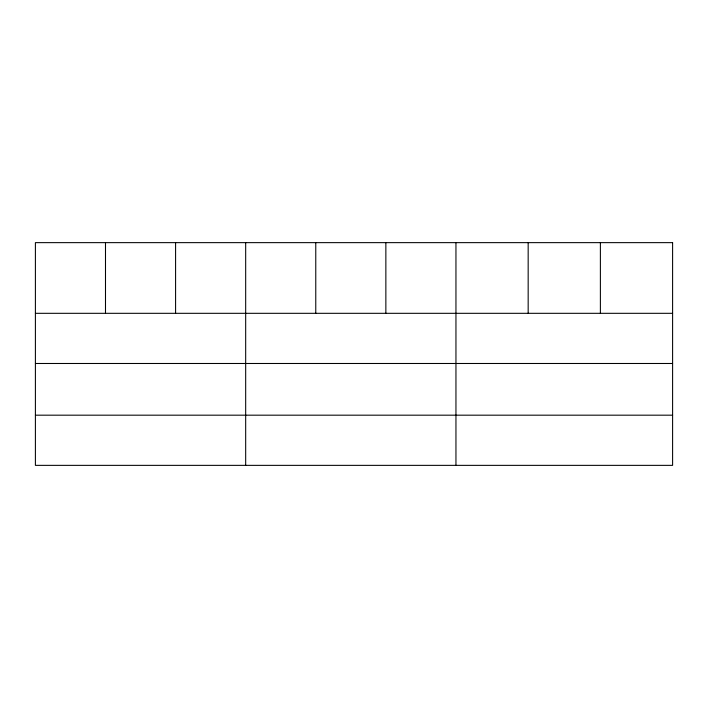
<?xml version="1.0" encoding="UTF-8"?>
<svg xmlns="http://www.w3.org/2000/svg" width="708" height="708" viewBox="0 0 708 708"><rect width="100%" height="100%" fill="white"/><g stroke="black" fill="none" stroke-linecap="round" stroke-linejoin="round"><path stroke-width="1.06" d="M35.4 313.317L672.6 313.317M35.4 363.487L672.6 363.487M35.4 415.18L672.6 415.18M600.384 242.64L600.384 313.317M528.168 242.64L528.168 313.317M455.952 242.64L455.952 465.36M385.86 242.64L385.86 313.317M315.768 242.64L315.768 313.317M245.676 242.64L245.676 465.36M175.584 242.64L175.584 313.317M105.492 242.64L105.492 313.317M672.6 242.64L35.4 242.64L35.4 465.36L672.6 465.36L672.6 242.64"/></g></svg>
